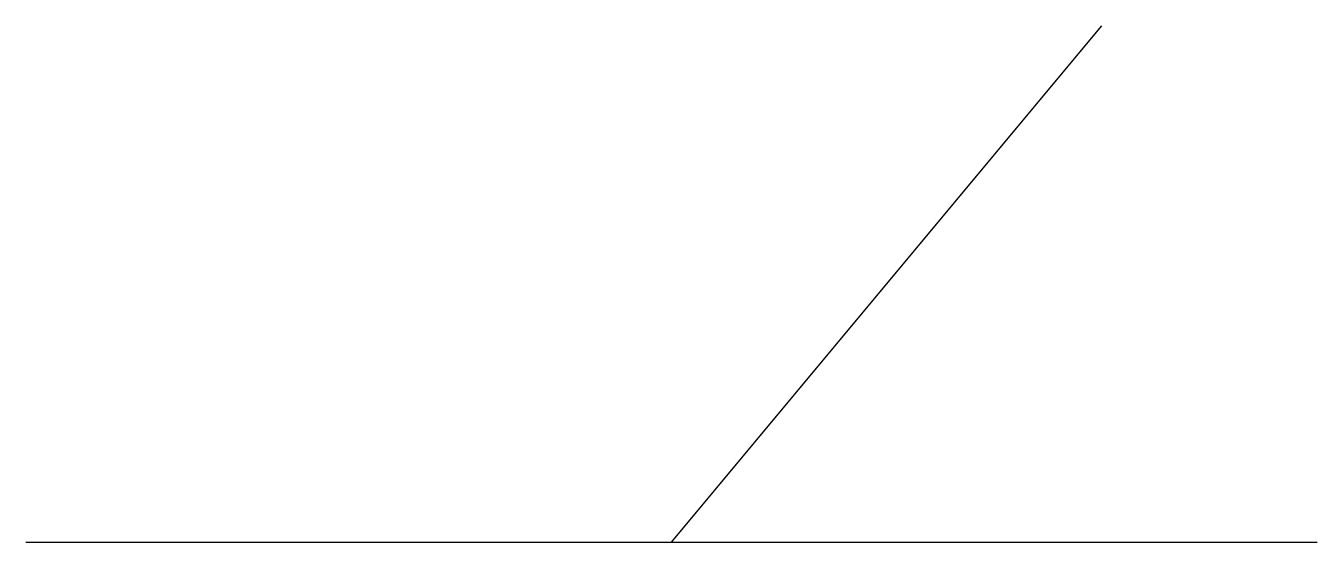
# Model space of a CAD drawing. Header units: millimetres. Extents: x 0 to 30, y 10 to 22.
import ezdxf

# ---------------------------------------------------------------- set-up
doc = ezdxf.new("R2010")
doc.units = ezdxf.units.MM
doc.layers.get('0').update_dxf_attribs({"lineweight": 25})

msp = doc.modelspace()

# ---------------------------------------------------------------- linework, layer by layer
for p, q in [((15, 10), (25, 22)), ((0, 10), (30, 10))]:
    msp.add_line(p, q)

doc.saveas('drawing.dxf')
